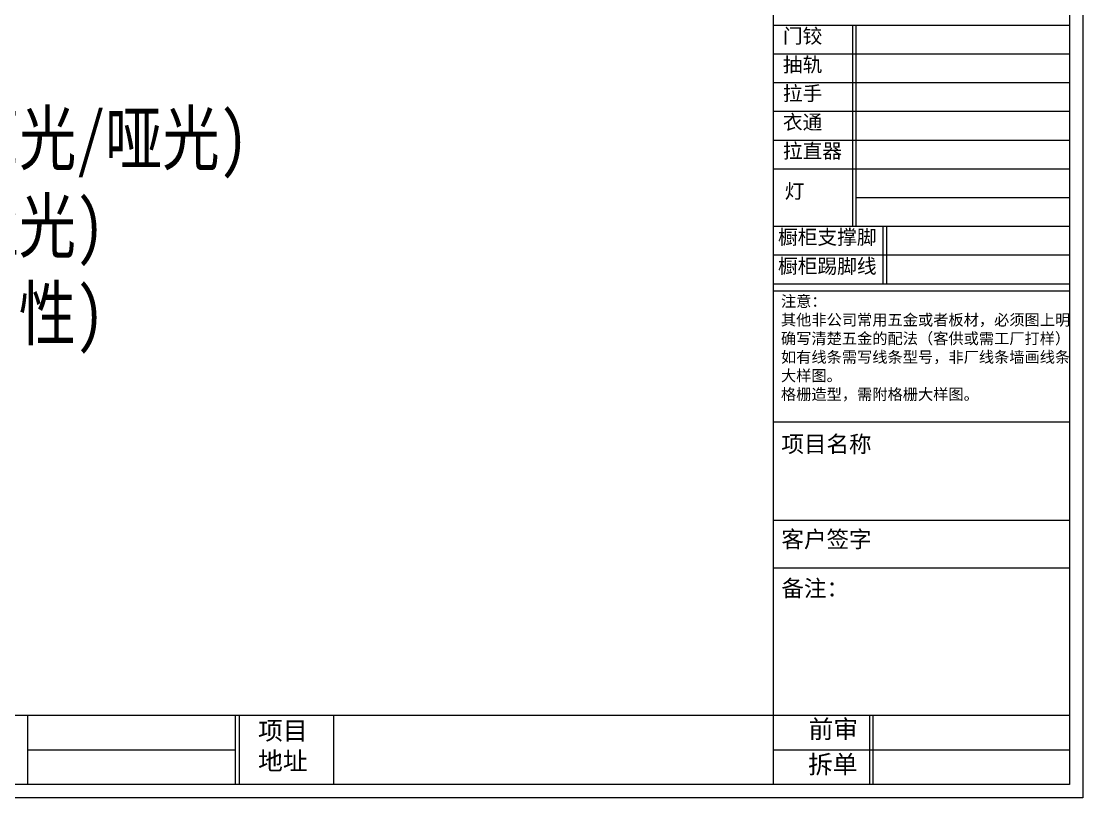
# Model space of a CAD drawing. Header units: millimetres. Extents: x -216611 to 71527, y -70596 to -44669.
# Drawn here: x 66387 to 71527, y -52389 to -48631 of the extents above; entities that cross this region are included whole.
import ezdxf

# ---------------------------------------------------------------- set-up
doc = ezdxf.new("R2010")
doc.units = ezdxf.units.MM
doc.layers.add('0 @ 1', color=7, linetype='Continuous')
doc.styles.add('_SIMPLEX', font='', dxfattribs={"width": 0.8})
doc.styles.get("Standard").update_dxf_attribs({"font": 'arial.ttf'})
doc.styles.add('宋体', font='')
doc.styles.get('_SIMPLEX').set_extended_font_data('SimSun')
doc.styles.get('宋体').set_extended_font_data('SimSun')

# ---------------------------------------------------------------- blocks, each defined once
blk = doc.blocks.new('A$C398a0407')
for p, q in [((8134, 64), (8134, 6784)), ((8134, 3739.6), (9568, 3739.6)), ((8516.8, 3739.6), (8516.8, 3044.2)), ((8533.3, 3739.6), (8533.3, 3044.2)), ((8134, 3600.5), (9568, 3600.5)), ((8134, 3461.4), (9568, 3461.4)), ((8134, 3322.3), (9568, 3322.3)), ((8134, 3183.3), (9568, 3183.3)), ((8134, 3183.3), (9568, 3183.3)), ((8134, 3044.2), (9568, 3044.2)), ((8134, 3044.2), (9568, 3044.2)), ((8516.8, 3044.2), (8516.8, 2766.1)), ((8533.3, 3044.2), (8533.3, 2766.1)), ((8533.3, 2905.1), (9568, 2905.1)), ((8134, 2766.1), (9568, 2766.1)), ((8664.4, 2766.1), (8664.4, 2487.9)), ((8680.9, 2766.1), (8680.9, 2487.9)), ((8134, 2627), (9568, 2627)), ((8134, 2627), (9568, 2627)), ((8134, 2487.9), (9568, 2487.9)), ((8134, 2454.1), (9568, 2454.1)), ((8134, 2454.1), (9568, 2454.1)), ((8134, 2454.1), (9568, 2454.1)), ((8134, 1819.9), (9568, 1819.9)), ((8134, 1342.7), (9568, 1342.7)), ((8134, 1112.5), (9568, 1112.5)), ((443.2, 399), (9568, 399)), ((4522.7, 399), (4522.7, 64)), ((5527, 399), (5527, 64)), ((5547, 399), (5547, 64)), ((6003.2, 399), (6003.2, 64)), ((8598.6, 399), (8598.6, 64)), ((8614.7, 399), (8614.7, 64)), ((4522.7, 231.5), (5527, 231.5)), ((8134, 231.5), (9568, 231.5))]:
    blk.add_line(p, q)
for points in [[(9632, 0), (0, 0), (0, 6848), (9632, 6848)], [(9568, 64), (64, 64), (64, 6784), (9568, 6784)]]:
    blk.add_lwpolyline(points, close=True)
at = {"color": 8, "attachment_point": 1, "style": '宋体'}
for s, width, gutter_width, insert, char_height in [('门铰', 580.458, 12.2, (8179.9, 3722), 70), ('抽轨', 580.458, 12.2, (8179.9, 3583), 70), ('拉手', 580.458, 12.2, (8179.9, 3443.9), 70), ('衣通', 580.458, 12.2, (8179.9, 3304.8), 70), ('拉直器', 580.458, 12.2, (8179.9, 3165.7), 70), ('灯', 580.458, 12.2, (8188.5, 2970.9), 70), ('橱柜支撑脚', 580.458, 12.2, (8156.4, 2748.2), 70), ('橱柜踢脚线', 580.458, 12.2, (8156.4, 2607.9), 70), ('项目\\P地址', 596.489, 12.5, (5638.6, 368.9), 88), ('前审', 479.717, 10.1, (8304.3, 376.5), 88), ('拆单', 479.717, 10.1, (8301.5, 205.4), 88)]:
    blk.add_mtext_dynamic_manual_height_columns(s, width=width, gutter_width=gutter_width, heights=[0], dxfattribs=dict(at, insert=insert, char_height=char_height))
at = {"insert": (8170.5, 2430.1), "char_height": 54.045, "attachment_point": 1, "style": '宋体'}
blk.add_mtext_dynamic_manual_height_columns('{\\fMicrosoft YaHei|b0|i0|c134|p34;\\C2;注意：\\P其他非公司常用五金或者板材，必须图上明确写清楚五金的配法（客供或需工厂打样）\\P如有线条需写线条型号，非厂线条墙画线条大样图。\\P格栅造型，需附格栅大样图。}', width=1407.047, gutter_width=8.44, heights=[0], dxfattribs=at)
at = {"layer": '0 @ 1', "color": 30, "char_height": 80, "width": 452.345, "attachment_point": 1}
for s, insert in [('{\\fSimSun|b0|i0|c134|p2;项目名称}', (8172.7, 1751.7)), ('{\\fSimSun|b0|i0|c134|p2;客户签字}', (8172.7, 1291.3)), ('{\\fSimSun|b0|i0|c134|p2;备注：}', (8172.7, 1053.7))]:
    blk.add_mtext(s, dxfattribs=dict(at, insert=insert))

msp = doc.modelspace()

# ---------------------------------------------------------------- block references
msp.add_blockref('A$C398a0407', (61895, -52389.4))

# ---------------------------------------------------------------- texts
at = {"color": 6, "insert": (63463.9, -46950.9), "char_height": 254.31, "attachment_point": 1, "style": '_SIMPLEX'}
msp.add_mtext_dynamic_manual_height_columns('打样信息规范：\\P木皮：1-木皮种类（原木皮/染色木皮）\\P      2-纹理（直纹/混拼/山纹混拼）\\P      3-颜色（客供样板对色/实色颜色编号）\\P\\P烤漆：A-国产油性漆(亮光/哑光)\\P      B-进口水性漆(哑光)\\P      C-进口金属漆(油性)\\P      ', width=7647.175, gutter_width=0.0639, heights=[0], dxfattribs=at)

doc.saveas('drawing.dxf')
